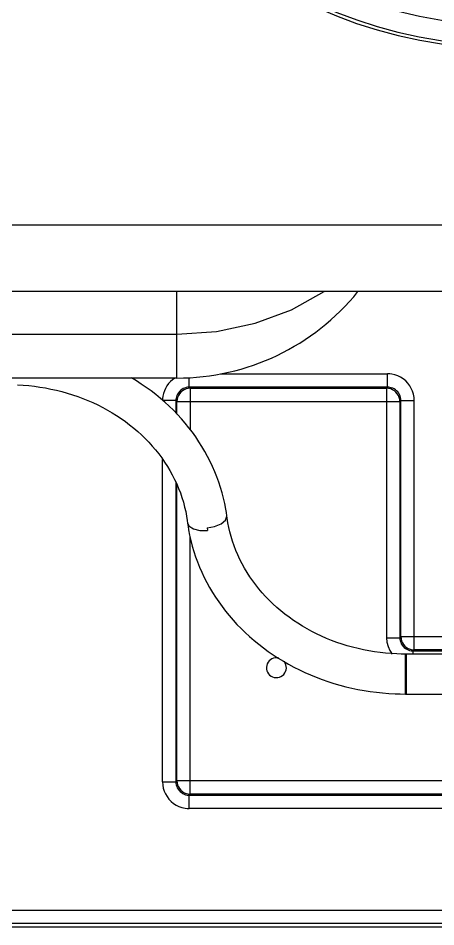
# Model space of a CAD drawing. Extents: x -9877 to -4419, y 2249 to 6216.
# Drawn here: x -6534.2 to -6471.4, y 4034.6 to 4171.2 of the extents above; entities that cross this region are included whole.
import ezdxf

# ---------------------------------------------------------------- set-up
doc = ezdxf.new("R2010")
doc.units = 0
doc.layers.add('LY_1', color=7, linetype='CONTINUOUS')

msp = doc.modelspace()

# ---------------------------------------------------------------- linework, layer by layer
at = {"layer": 'LY_1', "color": 110, "linetype": 'CONTINUOUS'}
for p, q in [((-6331.006277, 4140.120295), (-6619.641764, 4140.120295)), ((-6331.006277, 4130.120295), (-6611.285456, 4130.120295)), ((-6510.324021, 4117.120295), (-6510.324021, 4130.120295)), ((-6589.379585, 4123.700094), (-6510.324021, 4123.700094)), ((-6503.729243, 4117.747211), (-6478.631101, 4117.747211)), ((-6478.631101, 4115.747516), (-6478.631101, 4117.747211)), ((-6510.324021, 4117.120295), (-6589.324021, 4117.120295)), ((-6508.482335, 4115.747516), (-6508.482335, 4117.168783)), ((-6478.631101, 4115.747516), (-6508.482335, 4115.747516)), ((-6508.482335, 4115.747516), (-6508.324021, 4115.589202)), ((-6508.324021, 4115.589202), (-6478.789415, 4115.589202)), ((-6508.324021, 4115.589202), (-6508.324021, 4109.373395)), ((-6478.789415, 4115.589202), (-6478.631101, 4115.747516)), ((-6478.789415, 4115.589202), (-6478.789415, 4078.088897)), ((-6510.48203, 4113.747821), (-6512.481725, 4113.747821)), ((-6510.48203, 4113.747821), (-6510.48203, 4111.85727)), ((-6510.323716, 4113.589506), (-6510.48203, 4113.747821)), ((-6510.323716, 4111.694319), (-6510.323716, 4113.589506)), ((-6510.323716, 4113.589506), (-6476.78972, 4113.589506)), ((-6476.631406, 4113.747821), (-6476.78972, 4113.589506)), ((-6476.78972, 4113.589506), (-6476.78972, 4078.088897)), ((-6476.631406, 4113.747821), (-6474.63171, 4113.747821)), ((-6476.631406, 4078.247211), (-6476.631406, 4113.747821)), ((-6474.63171, 4076.247516), (-6474.63171, 4113.747821)), ((-6512.481725, 4056.411677), (-6512.481725, 4104.887226)), ((-6510.48203, 4101.435228), (-6510.48203, 4056.411677)), ((-6510.323716, 4056.569991), (-6510.323716, 4101.062959)), ((-6505.788728, 4094.597995), (-6505.73916, 4094.214406)), ((-6508.324021, 4054.570295), (-6508.324021, 4093.269405)), ((-6478.789415, 4078.088897), (-6476.78972, 4078.088897)), ((-6476.78972, 4078.088897), (-6476.631406, 4078.247211)), ((-6476.631406, 4078.247211), (-6456.324021, 4078.247211)), ((-6475.811061, 4075.620295), (-6475.952147, 4075.620295)), ((-6475.952147, 4075.620295), (-6475.952147, 4069.620295)), ((-6475.952147, 4069.620295), (-6475.952147, 4075.620295)), ((-6475.811061, 4069.620295), (-6475.811061, 4075.620295)), ((-6475.811061, 4069.620295), (-6475.811061, 4075.620295)), ((-6456.324021, 4075.620295), (-6475.811061, 4075.620295)), ((-6474.63171, 4076.247516), (-6474.790024, 4076.089202)), ((-6474.790024, 4076.089202), (-6456.324021, 4076.089202)), ((-6474.790024, 4075.620295), (-6474.790024, 4076.089202)), ((-6456.324021, 4076.247516), (-6474.63171, 4076.247516)), ((-6475.952147, 4072.620295), (-6475.811061, 4072.620295)), ((-6475.952147, 4069.620295), (-6475.811061, 4069.620295)), ((-6475.811061, 4069.620295), (-6456.324021, 4069.620295)), ((-6512.481725, 4056.411677), (-6510.48203, 4056.411677)), ((-6510.48203, 4056.411677), (-6510.323716, 4056.569991)), ((-6409.30481, 4056.569991), (-6510.323716, 4056.569991)), ((-6508.324021, 4054.570295), (-6508.482335, 4054.411981)), ((-6508.482335, 4052.412286), (-6508.482335, 4054.411981)), ((-6508.482335, 4054.411981), (-6409.146496, 4054.411981)), ((-6409.30481, 4054.570295), (-6508.324021, 4054.570295)), ((-6409.146496, 4052.412286), (-6508.482335, 4052.412286)), ((-6627.04413, 4037.109342), (-6466.138212, 4037.109342)), ((-6640.324021, 4034.620295), (-6310.324021, 4034.620295)), ((-6466.103911, 4035.109647), (-6625.044435, 4035.109647))]:
    msp.add_line(p, q, dxfattribs=at)
for points in [[(-6510.324021, 4123.700094), (-6504.35514, 4124.116426), (-6498.561137, 4125.353224), (-6493.111767, 4127.374251), (-6488.166686, 4130.120295)], [(-6474.63171, 4113.747821), (-6474.659444, 4114.218064), (-6474.742262, 4114.68177), (-6474.879014, 4115.13251), (-6475.067806, 4115.564035), (-6475.306019, 4115.970361), (-6475.590351, 4116.345855), (-6475.91686, 4116.685311), (-6476.281018, 4116.984022), (-6476.677776, 4117.237847), (-6477.101634, 4117.443266), (-6477.546715, 4117.597431), (-6478.006847, 4117.698205), (-6478.31801, 4117.734941), (-6478.631101, 4117.747211)], [(-6534.285624, 4116.093753), (-6533.441447, 4116.050621), (-6532.598801, 4115.980676), (-6531.758325, 4115.886867), (-6530.923619, 4115.771962), (-6530.092327, 4115.635501), (-6529.265075, 4115.476699), (-6528.447493, 4115.296113), (-6527.635175, 4115.092896), (-6526.828771, 4114.867263), (-6526.035489, 4114.621518), (-6525.24934, 4114.353901), (-6524.471001, 4114.06438), (-6523.708927, 4113.756208), (-6522.955869, 4113.426599), (-6522.212532, 4113.075614), (-6521.488229, 4112.707841), (-6520.77484, 4112.31933), (-6520.073098, 4111.910157), (-6519.392732, 4111.486199), (-6518.725186, 4111.042328), (-6518.071223, 4110.57868), (-6517.440514, 4110.102337), (-6516.824534, 4109.607096), (-6516.224068, 4109.093158), (-6515.648264, 4108.568594), (-6515.089085, 4108.026344), (-6514.547328, 4107.466692), (-6514.031197, 4106.898362), (-6513.533551, 4106.313779), (-6513.055176, 4105.713324), (-6512.602996, 4105.105931), (-6512.171099, 4104.483956), (-6511.760251, 4103.847887), (-6511.375884, 4103.206349), (-6511.013472, 4102.552151), (-6510.673688, 4101.885903), (-6510.360396, 4101.215365), (-6510.070641, 4100.534342), (-6509.805142, 4099.843553), (-6509.566338, 4099.149374), (-6509.352195, 4098.447149), (-6509.162793, 4097.737733), (-6509.006807, 4097.061139), (-6508.874666, 4096.379613), (-6508.768023, 4095.693884), (-6508.719173, 4095.318933)], [(-6502.813109, 4096.432613), (-6502.88866, 4096.927107), (-6502.967189, 4097.421115), (-6503.121985, 4098.242658), (-6503.306853, 4099.058295), (-6503.518601, 4099.867557), (-6503.755884, 4100.673957), (-6504.017462, 4101.472607), (-6504.303701, 4102.262675), (-6504.617021, 4103.048712), (-6504.954995, 4103.824555), (-6505.316903, 4104.589555), (-6505.705405, 4105.349379), (-6506.116983, 4106.096926), (-6506.551106, 4106.831602), (-6507.011724, 4107.559707), (-6507.494131, 4108.273572), (-6507.997679, 4108.972678), (-6508.527295, 4109.663602), (-6509.07712, 4110.338566), (-6509.646441, 4110.997206), (-6510.241088, 4111.646036), (-6510.854357, 4112.277256), (-6511.485674, 4112.890311), (-6512.141584, 4113.491257), (-6512.814149, 4114.073625), (-6513.502162, 4114.637971), (-6514.212424, 4115.189977), (-6514.938406, 4115.720819), (-6515.681278, 4116.227173), (-6516.403492, 4116.68734), (-6517.129803, 4117.141199)], [(-6510.632276, 4117.120295), (-6510.97583, 4116.874865), (-6511.29159, 4116.594581), (-6511.576038, 4116.282566), (-6511.826003, 4115.942298), (-6512.038702, 4115.577565), (-6512.211764, 4115.192434), (-6512.343261, 4114.791193), (-6512.431728, 4114.378315), (-6512.469206, 4114.064061), (-6512.481725, 4113.747821)], [(-6508.482335, 4115.747516), (-6508.717524, 4115.733716), (-6508.949435, 4115.692366), (-6509.174853, 4115.624037), (-6509.390652, 4115.529678), (-6509.593841, 4115.410597), (-6509.781602, 4115.268445), (-6509.951332, 4115.105193), (-6510.100677, 4114.923104), (-6510.227568, 4114.724703), (-6510.330244, 4114.512741), (-6510.407282, 4114.290156), (-6510.457614, 4114.060035), (-6510.475941, 4113.904412), (-6510.48203, 4113.747821)], [(-6508.324021, 4115.589202), (-6508.636782, 4115.564497), (-6508.941845, 4115.491179), (-6509.231701, 4115.371055), (-6509.499215, 4115.207079), (-6509.737803, 4115.003289), (-6509.941593, 4114.764701), (-6510.105569, 4114.497186), (-6510.225693, 4114.20733), (-6510.299011, 4113.902268), (-6510.323716, 4113.589506)], [(-6476.78972, 4113.589506), (-6476.814425, 4113.902268), (-6476.887742, 4114.20733), (-6477.007867, 4114.497186), (-6477.171842, 4114.764701), (-6477.375632, 4115.003289), (-6477.614221, 4115.207079), (-6477.881735, 4115.371055), (-6478.171591, 4115.491179), (-6478.476654, 4115.564497), (-6478.789415, 4115.589202), (-6478.789415, 4115.589202)], [(-6476.631406, 4113.747821), (-6476.645205, 4113.983009), (-6476.686556, 4114.214921), (-6476.754884, 4114.440338), (-6476.849243, 4114.656138), (-6476.968324, 4114.859327), (-6477.110476, 4115.047088), (-6477.273729, 4115.216817), (-6477.455818, 4115.366163), (-6477.654219, 4115.493053), (-6477.866181, 4115.59573), (-6478.088766, 4115.672768), (-6478.318887, 4115.7231), (-6478.47451, 4115.741426), (-6478.631101, 4115.747516)], [(-6505.788728, 4094.597995), (-6505.215065, 4094.695251), (-6504.646496, 4094.814224), (-6504.149521, 4094.985431), (-6503.67803, 4095.220581), (-6503.030871, 4095.755161), (-6502.803611, 4096.336522), (-6502.810132, 4096.43267)], [(-6475.952147, 4075.620295), (-6476.597271, 4075.631399), (-6477.242265, 4075.646838), (-6478.086442, 4075.68997), (-6478.929087, 4075.759915), (-6479.769563, 4075.853724), (-6480.60427, 4075.968629), (-6481.435562, 4076.10509), (-6482.262813, 4076.263892), (-6483.080395, 4076.444478), (-6483.892714, 4076.647695), (-6484.699118, 4076.873328), (-6485.4924, 4077.119073), (-6486.278548, 4077.38669), (-6487.056887, 4077.676211), (-6487.818961, 4077.984383), (-6488.572019, 4078.313992), (-6489.315356, 4078.664977), (-6490.039659, 4079.03275), (-6490.753048, 4079.421261), (-6491.45479, 4079.830433), (-6492.135156, 4080.254392), (-6492.802702, 4080.698263), (-6493.456665, 4081.161911), (-6494.087374, 4081.638254), (-6494.703354, 4082.133494), (-6495.303821, 4082.647433), (-6495.879624, 4083.171997), (-6496.438803, 4083.714247), (-6496.980561, 4084.273899), (-6497.496691, 4084.842229), (-6497.994338, 4085.426812), (-6498.472713, 4086.027267), (-6498.924892, 4086.63466), (-6499.35679, 4087.256635), (-6499.767637, 4087.892703), (-6500.152005, 4088.534242), (-6500.514417, 4089.18844), (-6500.854201, 4089.854688), (-6501.167492, 4090.525226), (-6501.457247, 4091.206249), (-6501.722746, 4091.897038), (-6501.96155, 4092.591217), (-6502.175694, 4093.293442), (-6502.365096, 4094.002858), (-6502.521082, 4094.679452), (-6502.653222, 4095.360978), (-6502.759865, 4096.046707), (-6502.808715, 4096.421658)], [(-6508.718777, 4095.31571), (-6508.497017, 4094.864493), (-6507.849858, 4094.448904), (-6506.881393, 4094.220616), (-6506.312248, 4094.20558), (-6505.73916, 4094.214406)], [(-6508.71478, 4095.307978), (-6508.639228, 4094.813484), (-6508.5607, 4094.319476), (-6508.405903, 4093.497933), (-6508.221035, 4092.682296), (-6508.009287, 4091.873034), (-6507.772004, 4091.066634), (-6507.510426, 4090.267983), (-6507.224187, 4089.477916), (-6506.910867, 4088.691879), (-6506.572893, 4087.916037), (-6506.210985, 4087.151036), (-6505.822485, 4086.391209), (-6505.410908, 4085.643661), (-6504.976782, 4084.908989), (-6504.516158, 4084.180894), (-6504.033748, 4083.467034), (-6503.530209, 4082.767913), (-6503.000617, 4082.076949), (-6502.450804, 4081.401966), (-6501.881447, 4080.743385), (-6501.286709, 4080.094707), (-6500.673397, 4079.463558), (-6500.042215, 4078.85028), (-6499.386649, 4078.24876), (-6498.714249, 4077.666118), (-6498.025727, 4077.102619), (-6497.314156, 4076.552788), (-6496.587549, 4076.022987), (-6495.846611, 4075.513418), (-6495.08431, 4075.019408), (-6494.308803, 4074.546398), (-6493.520786, 4074.094538), (-6492.713431, 4073.660051), (-6491.894717, 4073.247363), (-6491.065324, 4072.856573), (-6490.218932, 4072.484818), (-6489.363032, 4072.135515), (-6488.498284, 4071.80875), (-6487.619158, 4071.50253), (-6486.732369, 4071.21924), (-6485.838558, 4070.958864), (-6484.933226, 4070.720149), (-6484.022065, 4070.504852), (-6483.105701, 4070.31323), (-6482.180864, 4070.144701), (-6481.252019, 4069.999458), (-6480.319778, 4069.876654), (-6479.382244, 4069.77588), (-6478.442519, 4069.700054), (-6477.501216, 4069.652418), (-6476.726763, 4069.633702), (-6475.952147, 4069.620295)], [(-6478.789415, 4078.088897), (-6478.734794, 4077.430087), (-6478.572422, 4076.789299), (-6478.306732, 4076.184032), (-6477.94498, 4075.630814)], [(-6476.78972, 4078.088897), (-6476.77592, 4077.853708), (-6476.734569, 4077.621797), (-6476.666241, 4077.396379), (-6476.571882, 4077.18058), (-6476.452801, 4076.977391), (-6476.310649, 4076.78963), (-6476.147397, 4076.6199), (-6475.965308, 4076.470555), (-6475.766907, 4076.343664), (-6475.554944, 4076.240988), (-6475.33236, 4076.16395), (-6475.102239, 4076.113618), (-6474.946616, 4076.095291), (-6474.790024, 4076.089202)], [(-6476.631406, 4078.247211), (-6476.6067, 4077.93445), (-6476.533383, 4077.629387), (-6476.413258, 4077.339531), (-6476.249283, 4077.072017), (-6476.045493, 4076.833428), (-6475.806905, 4076.629639), (-6475.53939, 4076.465663), (-6475.249534, 4076.345539), (-6474.944471, 4076.272221), (-6474.63171, 4076.247516)], [(-6512.481725, 4056.411677), (-6512.453992, 4055.941434), (-6512.371174, 4055.477728), (-6512.234422, 4055.026987), (-6512.04563, 4054.595462), (-6511.807417, 4054.189136), (-6511.523085, 4053.813642), (-6511.196576, 4053.474186), (-6510.832418, 4053.175475), (-6510.43566, 4052.921651), (-6510.011802, 4052.716232), (-6509.566721, 4052.562066), (-6509.106588, 4052.461293), (-6508.795426, 4052.424556), (-6508.482335, 4052.412286)], [(-6510.48203, 4056.411677), (-6510.46823, 4056.176488), (-6510.42688, 4055.944577), (-6510.358551, 4055.719159), (-6510.264192, 4055.503359), (-6510.145111, 4055.300171), (-6510.002959, 4055.11241), (-6509.839707, 4054.94268), (-6509.657618, 4054.793334), (-6509.459217, 4054.666444), (-6509.247255, 4054.563768), (-6509.02467, 4054.486729), (-6508.794549, 4054.436397), (-6508.638926, 4054.418071), (-6508.482335, 4054.411981)], [(-6510.323716, 4056.569991), (-6510.299011, 4056.25723), (-6510.225693, 4055.952167), (-6510.105569, 4055.662311), (-6509.941593, 4055.394796), (-6509.737803, 4055.156208), (-6509.499215, 4054.952418), (-6509.231701, 4054.788443), (-6508.941845, 4054.668318), (-6508.636782, 4054.595001), (-6508.324021, 4054.570295)]]:
    msp.add_lwpolyline(points, dxfattribs=at)
msp.add_circle((-6460.324021, 4237.120295), 67, dxfattribs=at)
for centre, radius, start, end in [((-6460.324021, 4237.120295), 70.5, 182.856396, 267.143604), ((-6460.324021, 4237.120295), 70, 183.068539, 266.931461), ((-6510.324021, 4152.120295), 35, 270, 321.055196), ((-6495.356718, 4073.582872), 1.5, 77.780363, 37.389809)]:
    msp.add_arc(centre, radius, start, end, dxfattribs=at)

doc.saveas('drawing.dxf')
